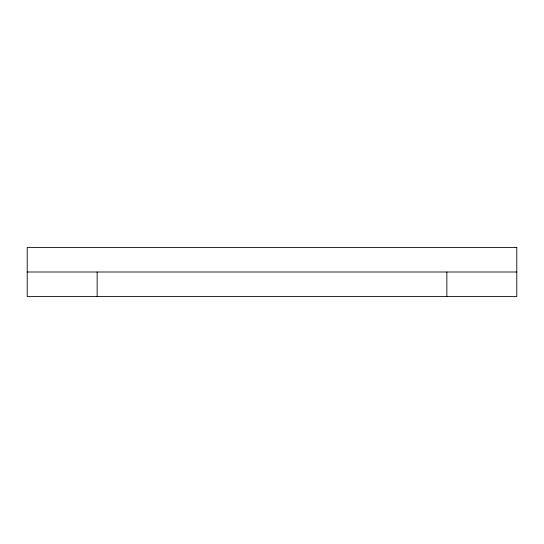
<?xml version="1.0" encoding="UTF-8"?>
<svg xmlns="http://www.w3.org/2000/svg" width="544" height="544" viewBox="0 0 544 544"><rect width="100%" height="100%" fill="white"/><g stroke="black" fill="none" stroke-linecap="round" stroke-linejoin="round"><path stroke-width="0.82" d="M27.2 272L516.8 272M446.855 272L446.855 296.48M97.145 272L97.145 296.48M516.8 247.52L27.2 247.52L27.2 296.48L516.8 296.48L516.8 247.52"/></g></svg>
